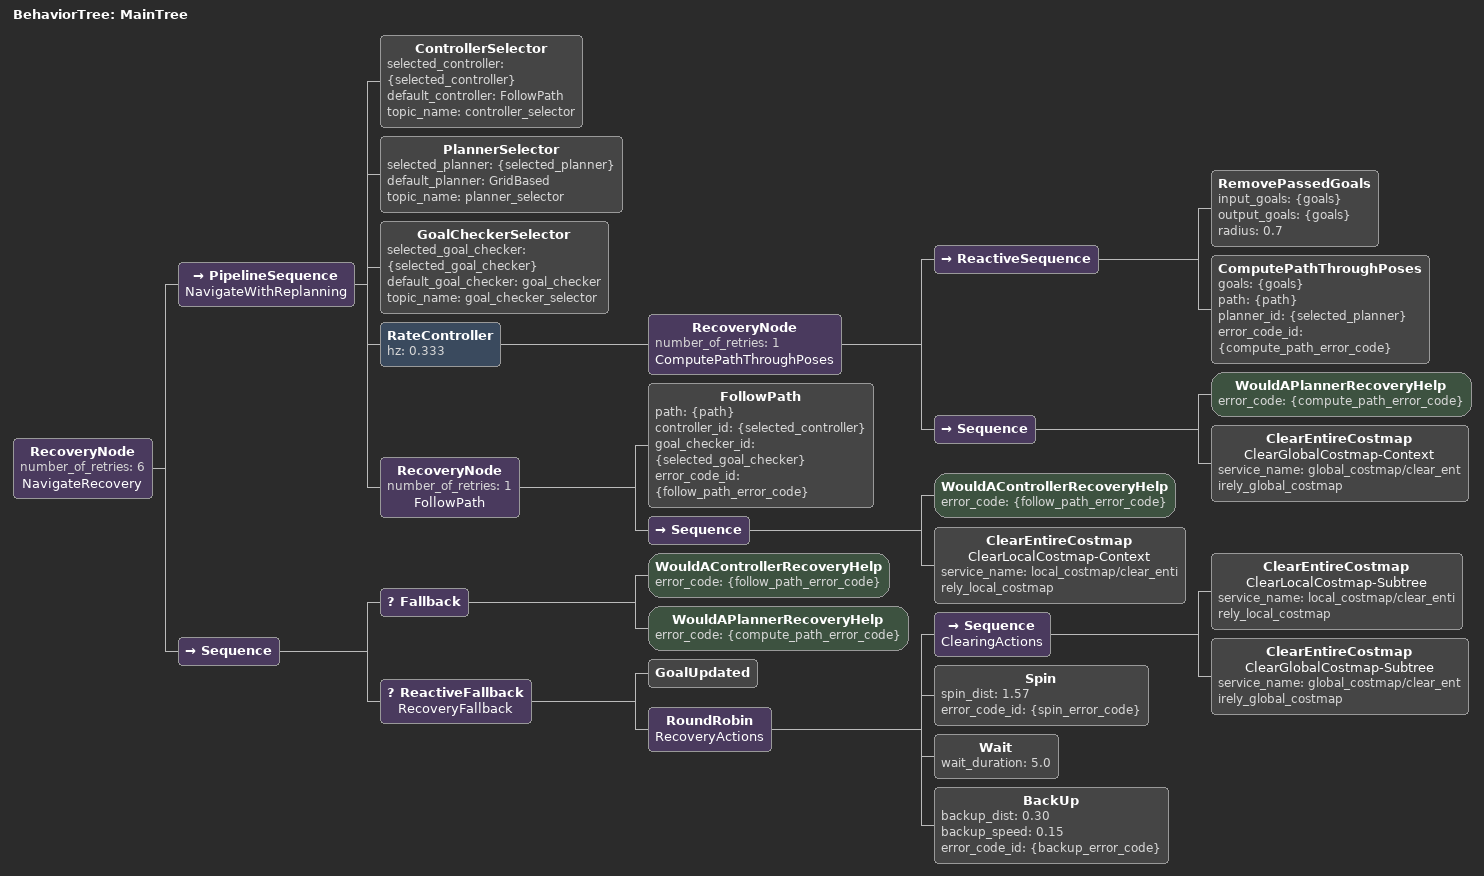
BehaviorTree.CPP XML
<root BTCPP_format="4" main_tree_to_execute="MainTree">
  <BehaviorTree ID="MainTree">
    <RecoveryNode number_of_retries="6" name="NavigateRecovery">
      <PipelineSequence name="NavigateWithReplanning">
        <ControllerSelector
          selected_controller="{selected_controller}"
          default_controller="FollowPath"
          topic_name="controller_selector"/>
        <PlannerSelector
          selected_planner="{selected_planner}"
          default_planner="GridBased"
          topic_name="planner_selector"/>
        <GoalCheckerSelector
          selected_goal_checker="{selected_goal_checker}"
          default_goal_checker="goal_checker"
          topic_name="goal_checker_selector"/>
        <RateController hz="0.333">
          <RecoveryNode number_of_retries="1" name="ComputePathThroughPoses">
            <ReactiveSequence>
              <RemovePassedGoals
                input_goals="{goals}"
                output_goals="{goals}"
                radius="0.7"/>
              <ComputePathThroughPoses
                goals="{goals}"
                path="{path}"
                planner_id="{selected_planner}"
                error_code_id="{compute_path_error_code}"/>
            </ReactiveSequence>
            <Sequence>
              <WouldAPlannerRecoveryHelp
                error_code="{compute_path_error_code}"/>
              <ClearEntireCostmap
                name="ClearGlobalCostmap-Context"
                service_name="global_costmap/clear_entirely_global_costmap"/>
            </Sequence>
          </RecoveryNode>
        </RateController>
        <RecoveryNode number_of_retries="1" name="FollowPath">
          <FollowPath
            path="{path}"
            controller_id="{selected_controller}"
            goal_checker_id="{selected_goal_checker}"
            error_code_id="{follow_path_error_code}"/>
          <Sequence>
            <WouldAControllerRecoveryHelp
              error_code="{follow_path_error_code}"/>
            <ClearEntireCostmap
              name="ClearLocalCostmap-Context"
              service_name="local_costmap/clear_entirely_local_costmap"/>
          </Sequence>
        </RecoveryNode>
      </PipelineSequence>
      <Sequence>
        <Fallback>
          <WouldAControllerRecoveryHelp
            error_code="{follow_path_error_code}"/>
          <WouldAPlannerRecoveryHelp
            error_code="{compute_path_error_code}"/>
        </Fallback>
        <ReactiveFallback name="RecoveryFallback">
          <GoalUpdated/>
          <RoundRobin name="RecoveryActions">
            <Sequence name="ClearingActions">
              <ClearEntireCostmap
                name="ClearLocalCostmap-Subtree"
                service_name="local_costmap/clear_entirely_local_costmap"/>
              <ClearEntireCostmap
                name="ClearGlobalCostmap-Subtree"
                service_name="global_costmap/clear_entirely_global_costmap"/>
            </Sequence>
            <Spin spin_dist="1.57" error_code_id="{spin_error_code}"/>
            <Wait wait_duration="5.0"/>
            <BackUp
              backup_dist="0.30"
              backup_speed="0.15"
              error_code_id="{backup_error_code}"/>
          </RoundRobin>
        </ReactiveFallback>
      </Sequence>
    </RecoveryNode>
  </BehaviorTree>
</root>
